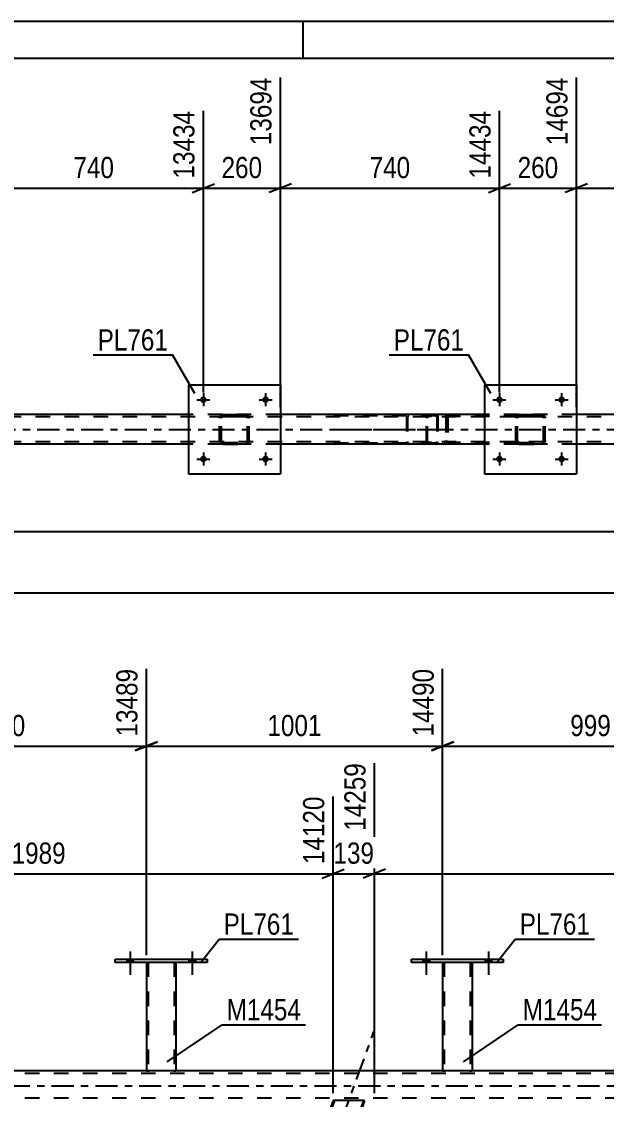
# Model space of a CAD drawing. Header units: millimetres. Extents: x 0 to 841, y 0 to 594.
# Drawn here: x 592.9 to 672, y 448.5 to 594 of the extents above; entities that cross this region are included whole.
import ezdxf

# ---------------------------------------------------------------- set-up
doc = ezdxf.new("R2010")
doc.units = ezdxf.units.MM
doc.linetypes.add('DXK_LINE_DOT2', pattern=[3.9198, 1.9599, -1.9599])
doc.linetypes.add('DXK_LINE_DOT3', pattern=[5.9187, 2.979, -0.9799, 0.9799, -0.9799])
doc.styles.add('Arial Narrow', font='ARIALN.TTF', dxfattribs={"height": 0.2})

# ---------------------------------------------------------------- blocks, each defined once
blk = doc.blocks.new('Unknown-814553314-1133')
at = {"color": 5, "linetype": 'Continuous'}
for p, q in [((841, 594), (0, 594)), ((631, 589), (631, 594)), ((836, 589), (5, 589))]:
    blk.add_line(p, q, dxfattribs=at)
blk = doc.blocks.new('Part-814553314-2933 - 2883')
at = {"color": 7, "linetype": 'DXK_LINE_DOT2'}
for p, q in [((757.51, 540.62), (80.15, 540.62)), ((627.91, 540.94), (615.51, 540.94)), ((667.91, 540.94), (655.51, 540.94)), ((757.51, 537.26), (80.15, 537.26)), ((627.91, 536.94), (615.51, 536.94)), ((667.91, 536.94), (655.51, 536.94))]:
    blk.add_line(p, q, dxfattribs=at)
at = {"color": 2, "linetype": 'Continuous'}
for p, q in [((615.51, 540.94), (587.91, 540.94)), ((655.51, 540.94), (627.91, 540.94)), ((695.51, 540.94), (667.91, 540.94)), ((615.51, 536.94), (587.91, 536.94)), ((655.51, 536.94), (627.91, 536.94)), ((695.51, 536.94), (667.91, 536.94))]:
    blk.add_line(p, q, dxfattribs=at)
at = {"color": 7, "linetype": 'DXK_LINE_DOT3'}
blk.add_line((80.15, 538.94), (757.51, 538.94), dxfattribs=at)
blk = doc.blocks.new('Part-814553314-3109 - 2883')
at = {"color": 7, "linetype": 'DXK_LINE_DOT2'}
for p, q in [((647.67, 540.65), (647.65, 540.46)), ((647.65, 537.42), (647.65, 540.46)), ((647.73, 540.8), (647.67, 540.65)), ((647.82, 540.91), (647.73, 540.8)), ((647.79, 540.46), (647.8, 540.56)), ((647.79, 537.42), (647.79, 540.46)), ((647.8, 540.56), (647.83, 540.63)), ((647.92, 540.94), (647.82, 540.91)), ((647.83, 540.63), (647.87, 540.69)), ((647.87, 540.69), (647.92, 540.7)), ((660.08, 540.94), (647.92, 540.94)), ((660.08, 540.7), (647.92, 540.7)), ((649.2, 540.94), (649.2, 540.7)), ((650.21, 540.91), (650.02, 540.94)), ((650.02, 540.7), (650.11, 540.69)), ((650.11, 540.69), (650.19, 540.63)), ((650.19, 540.63), (650.25, 540.56)), ((650.25, 540.56), (650.27, 540.46)), ((650.27, 540.46), (650.27, 537.42)), ((650.5, 540.55), (650.48, 540.65)), ((650.52, 540.46), (650.5, 540.55)), ((650.52, 540.46), (650.52, 537.42)), ((647.65, 537.42), (647.67, 537.24)), ((647.67, 537.24), (647.73, 537.08)), ((647.73, 537.08), (647.82, 536.98)), ((647.8, 537.33), (647.79, 537.42)), ((647.83, 537.25), (647.8, 537.33)), ((647.82, 536.98), (647.92, 536.94)), ((647.87, 537.2), (647.83, 537.25)), ((647.92, 537.18), (647.87, 537.2)), ((660.08, 537.18), (647.92, 537.18)), ((649.2, 536.94), (649.2, 537.18)), ((650.11, 537.2), (650.02, 537.18)), ((650.02, 536.94), (650.21, 536.98)), ((650.19, 537.25), (650.11, 537.2)), ((650.25, 537.33), (650.19, 537.25)), ((650.27, 537.42), (650.25, 537.33)), ((650.48, 537.24), (650.5, 537.34)), ((650.5, 537.34), (650.52, 537.42)), ((660.08, 536.94), (647.92, 536.94))]:
    blk.add_line(p, q, dxfattribs=at)
for centre, start, end in [((650.03, 540.45), 23.8494, 68.8059), ((650.03, 537.44), 291.1941, 336.1506)]:
    blk.add_arc(centre, 0.492, start, end, dxfattribs=at)
blk = doc.blocks.new('Part-814553314-3030 - 2883')
at = {"color": 2, "linetype": 'Continuous'}
for p, q in [((615.51, 544.94), (615.51, 532.94)), ((615.51, 544.94), (627.91, 544.94)), ((627.91, 544.94), (627.91, 532.94)), ((615.51, 532.94), (627.91, 532.94))]:
    blk.add_line(p, q, dxfattribs=at)
blk = doc.blocks.new('Part-814553314-3031 - 2883')
at = {"color": 7, "linetype": 'DXK_LINE_DOT2'}
for p, q in [((619.71, 540.46), (619.74, 540.65)), ((619.74, 540.65), (619.71, 540.46)), ((619.71, 537.42), (619.71, 540.46)), ((619.95, 540.46), (619.97, 540.56)), ((619.97, 540.56), (619.95, 540.46)), ((619.95, 537.42), (619.95, 540.46)), ((619.97, 540.56), (620.02, 540.63)), ((620.02, 540.63), (619.97, 540.56)), ((620, 540.91), (620.19, 540.94)), ((620.19, 540.94), (620, 540.91)), ((620.02, 540.63), (620.1, 540.69)), ((620.1, 540.69), (620.02, 540.63)), ((620.1, 540.69), (620.19, 540.7)), ((620.19, 540.7), (620.1, 540.69)), ((620.19, 540.94), (623.23, 540.94)), ((620.19, 540.94), (620.19, 540.94)), ((620.19, 540.94), (623.23, 540.94)), ((620.19, 540.7), (623.23, 540.7)), ((620.19, 540.7), (620.19, 540.7)), ((623.23, 540.7), (620.19, 540.7)), ((623.23, 540.94), (623.23, 540.94)), ((623.23, 540.94), (623.41, 540.91)), ((623.41, 540.91), (623.23, 540.94)), ((623.23, 540.7), (623.23, 540.7)), ((623.23, 540.7), (623.32, 540.69)), ((623.32, 540.69), (623.23, 540.7)), ((623.32, 540.69), (623.4, 540.63)), ((623.4, 540.63), (623.32, 540.69)), ((623.4, 540.63), (623.45, 540.56)), ((623.45, 540.56), (623.4, 540.63)), ((623.45, 540.56), (623.47, 540.46)), ((623.47, 540.46), (623.45, 540.56)), ((623.47, 537.42), (623.47, 540.46)), ((623.67, 540.65), (623.71, 540.46)), ((623.71, 540.46), (623.67, 540.65)), ((623.71, 537.42), (623.71, 540.46)), ((619.74, 537.24), (619.71, 537.42)), ((619.71, 537.42), (619.74, 537.24)), ((619.97, 537.33), (619.95, 537.42)), ((619.95, 537.42), (619.97, 537.33)), ((620.02, 537.25), (619.97, 537.33)), ((619.97, 537.33), (620.02, 537.25)), ((620.19, 536.94), (620, 536.98)), ((620, 536.98), (620.19, 536.94)), ((620.1, 537.2), (620.02, 537.25)), ((620.02, 537.25), (620.1, 537.2)), ((620.19, 537.18), (620.1, 537.2)), ((620.1, 537.2), (620.19, 537.18)), ((620.19, 537.18), (623.23, 537.18)), ((620.19, 537.18), (620.19, 537.18)), ((620.19, 537.18), (623.23, 537.18)), ((623.32, 537.2), (623.23, 537.18)), ((623.23, 537.18), (623.32, 537.2)), ((623.23, 537.18), (623.23, 537.18)), ((623.41, 536.98), (623.23, 536.94)), ((623.23, 536.94), (623.41, 536.98)), ((623.4, 537.25), (623.32, 537.2)), ((623.32, 537.2), (623.4, 537.25)), ((623.45, 537.33), (623.4, 537.25)), ((623.4, 537.25), (623.45, 537.33)), ((623.47, 537.42), (623.45, 537.33)), ((623.45, 537.33), (623.47, 537.42)), ((623.71, 537.42), (623.67, 537.24)), ((623.67, 537.24), (623.71, 537.42)), ((620.19, 536.94), (623.23, 536.94)), ((620.19, 536.94), (620.19, 536.94)), ((620.19, 536.94), (623.23, 536.94)), ((623.23, 536.94), (623.23, 536.94))]:
    blk.add_line(p, q, dxfattribs=at)
at = {"color": 7, "linetype": 'DXK_LINE_DOT3'}
blk.add_line((621.71, 538.94), (621.71, 538.94), dxfattribs=at)
at = {"color": 7, "linetype": 'DXK_LINE_DOT2'}
for centre, start, end in [((620.19, 540.46), 112.5, 157.5), ((620.19, 540.46), 112.5, 157.5), ((623.23, 540.46), 22.5, 67.5), ((623.23, 540.46), 22.5, 67.5), ((620.19, 537.42), 202.5, 247.5), ((620.19, 537.42), 202.5, 247.5), ((623.23, 537.42), 292.5, 337.5), ((623.23, 537.42), 292.5, 337.5)]:
    blk.add_arc(centre, 0.48, start, end, dxfattribs=at)
blk = doc.blocks.new('Bolt-814553314-2969 - 2883')
at = {"linetype": 'Continuous'}
for points in [[(617.95, 542.94, -1), (617.07, 542.94, -1)], [(626.35, 542.94, -1), (625.47, 542.94, -1)]]:
    blk.add_hatch(color=1, dxfattribs=at).paths.add_polyline_path(points)
at = {"color": 1, "linetype": 'Continuous'}
for p, q in [((616.63, 542.94), (618.39, 542.94)), ((617.51, 543.82), (617.51, 542.06)), ((625.03, 542.94), (626.79, 542.94)), ((625.91, 543.82), (625.91, 542.06))]:
    blk.add_line(p, q, dxfattribs=at)
blk = doc.blocks.new('Bolt-814553314-2970 - 2883')
at = {"linetype": 'Continuous'}
for points in [[(617.95, 534.94, -1), (617.07, 534.94, -1)], [(626.35, 534.94, -1), (625.47, 534.94, -1)]]:
    blk.add_hatch(color=1, dxfattribs=at).paths.add_polyline_path(points)
at = {"color": 1, "linetype": 'Continuous'}
for p, q in [((617.51, 535.82), (617.51, 534.06)), ((625.91, 535.82), (625.91, 534.06)), ((616.63, 534.94), (618.39, 534.94)), ((625.03, 534.94), (626.79, 534.94))]:
    blk.add_line(p, q, dxfattribs=at)
blk = doc.blocks.new('Part-814553314-3095 - 2883')
at = {"color": 7, "linetype": 'DXK_LINE_DOT2'}
for p, q in [((648.86, 540.94), (633.53, 540.94)), ((648.86, 540.78), (633.53, 540.78)), ((644.97, 540.75), (644.94, 540.62)), ((644.94, 540.62), (644.94, 537.26)), ((645.11, 540.62), (645.13, 540.69)), ((645.11, 540.62), (645.11, 537.26)), ((645.13, 540.69), (645.16, 540.74)), ((645.28, 540.94), (645.15, 540.92)), ((645.16, 540.74), (645.19, 540.76)), ((645.19, 540.76), (645.22, 540.77)), ((645.22, 540.77), (645.28, 540.78)), ((648.99, 540.92), (648.86, 540.94)), ((648.86, 540.78), (648.92, 540.77)), ((648.92, 540.77), (648.98, 540.74)), ((648.98, 540.74), (649.02, 540.69)), ((649.02, 540.69), (649.03, 540.62)), ((649.03, 540.62), (649.03, 537.26)), ((649.2, 540.62), (649.17, 540.75)), ((649.2, 540.62), (649.2, 537.26)), ((648.86, 537.1), (633.53, 537.1)), ((644.94, 537.26), (644.97, 537.14)), ((645.13, 537.2), (645.11, 537.26)), ((645.16, 537.15), (645.13, 537.2)), ((645.16, 537.15), (645.19, 537.13)), ((645.19, 537.13), (645.22, 537.12)), ((645.22, 537.12), (645.28, 537.1)), ((648.92, 537.12), (648.86, 537.1)), ((648.98, 537.15), (648.92, 537.12)), ((649.02, 537.2), (648.98, 537.15)), ((649.03, 537.26), (649.02, 537.2)), ((649.17, 537.14), (649.2, 537.26)), ((648.86, 536.94), (633.53, 536.94)), ((645.15, 536.97), (645.28, 536.94)), ((648.86, 536.94), (648.99, 536.97))]:
    blk.add_line(p, q, dxfattribs=at)
at = {"color": 7, "linetype": 'DXK_LINE_DOT3'}
blk.add_line((635.32, 538.94), (650.49, 538.94), dxfattribs=at)
at = {"color": 7, "linetype": 'DXK_LINE_DOT2'}
for centre, start, end in [((648.87, 540.61), 24.32, 69.2417), ((645.27, 537.28), 204.32, 249.2417), ((648.87, 537.28), 290.7583, 335.68)]:
    blk.add_arc(centre, 0.331, start, end, dxfattribs=at)
blk = doc.blocks.new('Part-814553314-3133 - 2883')
at = {"color": 7, "linetype": 'DXK_LINE_DOT2'}
for p, q in [((659.71, 540.46), (659.74, 540.65)), ((659.74, 540.65), (659.71, 540.46)), ((659.71, 537.42), (659.71, 540.46)), ((659.95, 540.46), (659.97, 540.56)), ((659.97, 540.56), (659.95, 540.46)), ((659.95, 537.42), (659.95, 540.46)), ((659.97, 540.56), (660.02, 540.63)), ((660.02, 540.63), (659.97, 540.56)), ((660, 540.91), (660.19, 540.94)), ((660.19, 540.94), (660, 540.91)), ((660.02, 540.63), (660.1, 540.69)), ((660.1, 540.69), (660.02, 540.63)), ((660.1, 540.69), (660.19, 540.7)), ((660.19, 540.7), (660.1, 540.69)), ((660.19, 540.94), (663.23, 540.94)), ((660.19, 540.94), (660.19, 540.94)), ((660.19, 540.94), (663.23, 540.94)), ((660.19, 540.7), (663.23, 540.7)), ((660.19, 540.7), (660.19, 540.7)), ((663.23, 540.7), (660.19, 540.7)), ((663.23, 540.94), (663.23, 540.94)), ((663.23, 540.94), (663.41, 540.91)), ((663.41, 540.91), (663.23, 540.94)), ((663.23, 540.7), (663.23, 540.7)), ((663.23, 540.7), (663.32, 540.69)), ((663.32, 540.69), (663.23, 540.7)), ((663.32, 540.69), (663.4, 540.63)), ((663.4, 540.63), (663.32, 540.69)), ((663.4, 540.63), (663.45, 540.56)), ((663.45, 540.56), (663.4, 540.63)), ((663.45, 540.56), (663.47, 540.46)), ((663.47, 540.46), (663.45, 540.56)), ((663.47, 537.42), (663.47, 540.46)), ((663.67, 540.65), (663.71, 540.46)), ((663.71, 540.46), (663.67, 540.65)), ((663.71, 537.42), (663.71, 540.46)), ((659.74, 537.24), (659.71, 537.42)), ((659.71, 537.42), (659.74, 537.24)), ((659.97, 537.33), (659.95, 537.42)), ((659.95, 537.42), (659.97, 537.33)), ((660.02, 537.25), (659.97, 537.33)), ((659.97, 537.33), (660.02, 537.25)), ((660.19, 536.94), (660, 536.98)), ((660, 536.98), (660.19, 536.94)), ((660.1, 537.2), (660.02, 537.25)), ((660.02, 537.25), (660.1, 537.2)), ((660.19, 537.18), (660.1, 537.2)), ((660.1, 537.2), (660.19, 537.18)), ((660.19, 537.18), (663.23, 537.18)), ((660.19, 537.18), (660.19, 537.18)), ((660.19, 537.18), (663.23, 537.18)), ((663.32, 537.2), (663.23, 537.18)), ((663.23, 537.18), (663.32, 537.2)), ((663.23, 537.18), (663.23, 537.18)), ((663.41, 536.98), (663.23, 536.94)), ((663.23, 536.94), (663.41, 536.98)), ((663.4, 537.25), (663.32, 537.2)), ((663.32, 537.2), (663.4, 537.25)), ((663.45, 537.33), (663.4, 537.25)), ((663.4, 537.25), (663.45, 537.33)), ((663.47, 537.42), (663.45, 537.33)), ((663.45, 537.33), (663.47, 537.42)), ((663.71, 537.42), (663.67, 537.24)), ((663.67, 537.24), (663.71, 537.42)), ((660.19, 536.94), (663.23, 536.94)), ((660.19, 536.94), (660.19, 536.94)), ((660.19, 536.94), (663.23, 536.94)), ((663.23, 536.94), (663.23, 536.94))]:
    blk.add_line(p, q, dxfattribs=at)
at = {"color": 7, "linetype": 'DXK_LINE_DOT3'}
blk.add_line((661.71, 538.94), (661.71, 538.94), dxfattribs=at)
at = {"color": 7, "linetype": 'DXK_LINE_DOT2'}
for centre, start, end in [((660.19, 540.46), 112.5, 157.5), ((660.19, 540.46), 112.5, 157.5), ((663.23, 540.46), 22.5, 67.5), ((663.23, 540.46), 22.5, 67.5), ((660.19, 537.42), 202.5, 247.5), ((660.19, 537.42), 202.5, 247.5), ((663.23, 537.42), 292.5, 337.5), ((663.23, 537.42), 292.5, 337.5)]:
    blk.add_arc(centre, 0.48, start, end, dxfattribs=at)
blk = doc.blocks.new('Part-814553314-3138 - 2883')
at = {"color": 2, "linetype": 'Continuous'}
for p, q in [((655.51, 544.94), (655.51, 532.94)), ((655.51, 544.94), (667.91, 544.94)), ((667.91, 544.94), (667.91, 532.94)), ((655.51, 532.94), (667.91, 532.94))]:
    blk.add_line(p, q, dxfattribs=at)
blk = doc.blocks.new('Bolt-814553314-3139 - 2883')
at = {"linetype": 'Continuous'}
for points in [[(657.95, 534.94, -1), (657.07, 534.94, -1)], [(666.35, 534.94, -1), (665.47, 534.94, -1)]]:
    blk.add_hatch(color=1, dxfattribs=at).paths.add_polyline_path(points)
at = {"color": 1, "linetype": 'Continuous'}
for p, q in [((657.51, 535.82), (657.51, 534.06)), ((665.91, 535.82), (665.91, 534.06)), ((656.63, 534.94), (658.39, 534.94)), ((665.03, 534.94), (666.79, 534.94))]:
    blk.add_line(p, q, dxfattribs=at)
blk = doc.blocks.new('Bolt-814553314-3140 - 2883')
at = {"linetype": 'Continuous'}
for points in [[(657.95, 542.94, -1), (657.07, 542.94, -1)], [(666.35, 542.94, -1), (665.47, 542.94, -1)]]:
    blk.add_hatch(color=1, dxfattribs=at).paths.add_polyline_path(points)
at = {"color": 1, "linetype": 'Continuous'}
for p, q in [((656.63, 542.94), (658.39, 542.94)), ((657.51, 543.82), (657.51, 542.06)), ((665.03, 542.94), (666.79, 542.94)), ((665.91, 543.82), (665.91, 542.06))]:
    blk.add_line(p, q, dxfattribs=at)
blk = doc.blocks.new('Bolt-814553314-4261 - 3897')
at = {"linetype": 'Continuous'}
for points in [[(607.17, 466.96), (608.05, 466.96), (608.05, 467.44), (607.17, 467.44)], [(615.57, 466.96), (616.45, 466.96), (616.45, 467.44), (615.57, 467.44)]]:
    blk.add_hatch(color=1, dxfattribs=at).paths.add_polyline_path(points)
at = {"color": 1, "linetype": 'Continuous'}
for p, q in [((607.17, 467.44), (607.17, 466.96)), ((607.61, 468.44), (607.61, 465.32)), ((608.05, 467.44), (608.05, 466.96)), ((615.57, 467.44), (615.57, 466.96)), ((616.01, 468.44), (616.01, 465.32)), ((616.45, 467.44), (616.45, 466.96))]:
    blk.add_line(p, q, dxfattribs=at)
blk = doc.blocks.new('Part-814553314-3994 - 3897')
at = {"color": 7, "linetype": 'DXK_LINE_DOT2'}
for p, q in [((791.36, 452), (70.25, 452)), ((613.81, 452.32), (609.81, 452.32)), ((653.81, 452.32), (649.81, 452.32)), ((791.36, 448.64), (70.25, 448.64))]:
    blk.add_line(p, q, dxfattribs=at)
at = {"color": 2, "linetype": 'Continuous'}
for p, q in [((609.81, 452.32), (573.81, 452.32)), ((649.81, 452.32), (613.81, 452.32)), ((689.81, 452.32), (653.81, 452.32))]:
    blk.add_line(p, q, dxfattribs=at)
at = {"color": 7, "linetype": 'DXK_LINE_DOT3'}
blk.add_line((70.25, 450.32), (791.36, 450.32), dxfattribs=at)
blk = doc.blocks.new('Part-814553314-4042 - 3897')
at = {"color": 7, "linetype": 'DXK_LINE_DOT3'}
blk.add_line((589.63, 317.7), (640.59, 457.72), dxfattribs=at)
at = {"color": 7, "linetype": 'DXK_LINE_DOT2'}
for p, q in [((635.21, 448.32), (591.09, 327.1)), ((639.13, 448.32), (595.01, 327.1)), ((639.3, 448.32), (637.77, 444.12)), ((590.92, 327.1), (592.68, 331.92)), ((596.94, 331.92), (595.18, 327.1)), ((595.18, 327.1), (590.92, 327.1))]:
    blk.add_line(p, q, dxfattribs=at)
at = {"color": 2, "linetype": 'Continuous'}
for p, q in [((635.04, 448.32), (592.68, 331.92)), ((639.3, 448.32), (635.04, 448.32)), ((637.77, 444.12), (596.94, 331.92))]:
    blk.add_line(p, q, dxfattribs=at)
blk = doc.blocks.new('Part-814553314-4363 - 3897')
at = {"color": 7, "linetype": 'DXK_LINE_DOT2'}
for p, q in [((649.81, 466.97), (649.81, 466.97)), ((649.81, 466.97), (649.81, 466.96)), ((649.81, 466.96), (649.81, 466.97)), ((649.84, 466.97), (649.81, 466.97)), ((649.81, 466.97), (649.84, 466.97)), ((649.95, 466.97), (649.84, 466.97)), ((649.84, 466.97), (649.95, 466.97)), ((650.1, 466.97), (649.95, 466.97)), ((649.95, 466.97), (650.1, 466.97)), ((650.05, 466.97), (650.05, 466.97)), ((650.05, 466.97), (650.05, 452.32)), ((650.07, 466.97), (650.05, 466.97)), ((650.05, 466.97), (650.07, 466.97)), ((650.12, 466.97), (650.07, 466.97)), ((650.07, 466.97), (650.12, 466.97)), ((653.51, 466.97), (650.1, 466.97)), ((653.51, 466.97), (650.1, 466.97)), ((653.42, 466.97), (650.12, 466.97)), ((650.12, 466.97), (650.2, 466.97)), ((653.5, 466.97), (650.2, 466.97)), ((653.5, 466.97), (653.42, 466.97)), ((653.55, 466.97), (653.5, 466.97)), ((653.5, 466.97), (653.55, 466.97)), ((653.51, 466.97), (653.67, 466.97)), ((653.67, 466.97), (653.51, 466.97)), ((653.57, 466.97), (653.55, 466.97)), ((653.55, 466.97), (653.57, 466.97)), ((653.57, 466.97), (653.57, 466.97)), ((653.57, 466.97), (653.57, 452.32)), ((653.67, 466.97), (653.77, 466.97)), ((653.77, 466.97), (653.67, 466.97)), ((653.77, 466.97), (653.81, 466.97)), ((653.81, 466.97), (653.77, 466.97)), ((653.81, 466.97), (653.81, 466.97)), ((653.81, 466.97), (653.81, 466.96)), ((653.81, 466.96), (653.81, 466.97)), ((649.81, 452.32), (649.84, 452.32)), ((649.84, 452.32), (649.95, 452.32)), ((649.95, 452.32), (650.1, 452.32)), ((650.07, 452.32), (650.05, 452.32)), ((650.05, 452.32), (650.07, 452.32)), ((650.12, 452.32), (650.07, 452.32)), ((650.07, 452.32), (650.12, 452.32)), ((653.51, 452.32), (650.1, 452.32)), ((653.42, 452.32), (650.12, 452.32)), ((650.12, 452.32), (650.2, 452.32)), ((653.55, 452.32), (650.2, 452.32)), ((653.5, 452.32), (653.42, 452.32)), ((653.55, 452.32), (653.5, 452.32)), ((653.51, 452.32), (653.67, 452.32)), ((653.57, 452.32), (653.55, 452.32)), ((653.55, 452.32), (653.57, 452.32)), ((653.67, 452.32), (653.77, 452.32)), ((653.77, 452.32), (653.81, 452.32))]:
    blk.add_line(p, q, dxfattribs=at)
at = {"color": 2, "linetype": 'Continuous'}
for p, q in [((649.81, 466.96), (649.81, 452.32)), ((653.81, 466.96), (653.81, 452.32)), ((649.84, 452.32), (649.81, 452.32)), ((649.95, 452.32), (649.84, 452.32)), ((650.1, 452.32), (649.95, 452.32)), ((653.51, 452.32), (650.1, 452.32)), ((653.67, 452.32), (653.51, 452.32)), ((653.77, 452.32), (653.67, 452.32)), ((653.81, 452.32), (653.77, 452.32))]:
    blk.add_line(p, q, dxfattribs=at)
blk = doc.blocks.new('Part-814553314-4199 - 3897')
at = {"color": 7, "linetype": 'DXK_LINE_DOT2'}
for p, q in [((609.81, 466.97), (609.81, 466.97)), ((609.81, 466.97), (609.81, 466.96)), ((609.81, 466.96), (609.81, 466.97)), ((609.84, 466.97), (609.81, 466.97)), ((609.81, 466.97), (609.84, 466.97)), ((609.95, 466.97), (609.84, 466.97)), ((609.84, 466.97), (609.95, 466.97)), ((610.1, 466.97), (609.95, 466.97)), ((609.95, 466.97), (610.1, 466.97)), ((610.05, 466.97), (610.05, 466.97)), ((610.05, 466.97), (610.05, 452.32)), ((610.07, 466.97), (610.05, 466.97)), ((610.05, 466.97), (610.07, 466.97)), ((610.12, 466.97), (610.07, 466.97)), ((610.07, 466.97), (610.12, 466.97)), ((613.51, 466.97), (610.1, 466.97)), ((613.51, 466.97), (610.1, 466.97)), ((613.42, 466.97), (610.12, 466.97)), ((610.12, 466.97), (610.2, 466.97)), ((613.5, 466.97), (610.2, 466.97)), ((613.5, 466.97), (613.42, 466.97)), ((613.55, 466.97), (613.5, 466.97)), ((613.5, 466.97), (613.55, 466.97)), ((613.51, 466.97), (613.67, 466.97)), ((613.67, 466.97), (613.51, 466.97)), ((613.57, 466.97), (613.55, 466.97)), ((613.55, 466.97), (613.57, 466.97)), ((613.57, 466.97), (613.57, 466.97)), ((613.57, 466.97), (613.57, 452.32)), ((613.67, 466.97), (613.77, 466.97)), ((613.77, 466.97), (613.67, 466.97)), ((613.77, 466.97), (613.81, 466.97)), ((613.81, 466.97), (613.77, 466.97)), ((613.81, 466.97), (613.81, 466.97)), ((613.81, 466.97), (613.81, 466.96)), ((613.81, 466.96), (613.81, 466.97)), ((609.81, 452.32), (609.84, 452.32)), ((609.84, 452.32), (609.95, 452.32)), ((609.95, 452.32), (610.1, 452.32)), ((610.07, 452.32), (610.05, 452.32)), ((610.05, 452.32), (610.07, 452.32)), ((610.12, 452.32), (610.07, 452.32)), ((610.07, 452.32), (610.12, 452.32)), ((613.51, 452.32), (610.1, 452.32)), ((613.42, 452.32), (610.12, 452.32)), ((610.12, 452.32), (610.2, 452.32)), ((613.55, 452.32), (610.2, 452.32)), ((613.5, 452.32), (613.42, 452.32)), ((613.55, 452.32), (613.5, 452.32)), ((613.51, 452.32), (613.67, 452.32)), ((613.57, 452.32), (613.55, 452.32)), ((613.55, 452.32), (613.57, 452.32)), ((613.67, 452.32), (613.77, 452.32)), ((613.77, 452.32), (613.81, 452.32))]:
    blk.add_line(p, q, dxfattribs=at)
at = {"color": 2, "linetype": 'Continuous'}
for p, q in [((609.81, 466.96), (609.81, 452.32)), ((613.81, 466.96), (613.81, 452.32)), ((609.84, 452.32), (609.81, 452.32)), ((609.95, 452.32), (609.84, 452.32)), ((610.1, 452.32), (609.95, 452.32)), ((613.51, 452.32), (610.1, 452.32)), ((613.67, 452.32), (613.51, 452.32)), ((613.77, 452.32), (613.67, 452.32)), ((613.81, 452.32), (613.77, 452.32))]:
    blk.add_line(p, q, dxfattribs=at)
blk = doc.blocks.new('Part-814553314-4238 - 3897')
at = {"color": 2, "linetype": 'Continuous'}
for p, q in [((605.61, 467.44), (618.01, 467.44)), ((605.61, 466.96), (605.61, 467.44)), ((618.01, 467.44), (618.01, 466.96)), ((618.01, 466.96), (605.61, 466.96))]:
    blk.add_line(p, q, dxfattribs=at)
blk = doc.blocks.new('Part-814553314-4368 - 3897')
at = {"color": 2, "linetype": 'Continuous'}
for p, q in [((645.61, 467.44), (658.01, 467.44)), ((645.61, 466.96), (645.61, 467.44)), ((658.01, 467.44), (658.01, 466.96)), ((658.01, 466.96), (645.61, 466.96))]:
    blk.add_line(p, q, dxfattribs=at)
blk = doc.blocks.new('Bolt-814553314-4262 - 3897')
at = {"linetype": 'Continuous'}
for points in [[(607.17, 466.96), (608.05, 466.96), (608.05, 467.44), (607.17, 467.44)], [(615.57, 466.96), (616.45, 466.96), (616.45, 467.44), (615.57, 467.44)]]:
    blk.add_hatch(color=1, dxfattribs=at).paths.add_polyline_path(points)
at = {"color": 1, "linetype": 'Continuous'}
for p, q in [((607.17, 467.44), (607.17, 466.96)), ((607.61, 468.44), (607.61, 465.32)), ((608.05, 467.44), (608.05, 466.96)), ((615.57, 467.44), (615.57, 466.96)), ((616.01, 468.44), (616.01, 465.32)), ((616.45, 467.44), (616.45, 466.96))]:
    blk.add_line(p, q, dxfattribs=at)
blk = doc.blocks.new('Bolt-814553314-4369 - 3897')
at = {"linetype": 'Continuous'}
for points in [[(647.17, 466.96), (648.05, 466.96), (648.05, 467.44), (647.17, 467.44)], [(655.57, 466.96), (656.45, 466.96), (656.45, 467.44), (655.57, 467.44)]]:
    blk.add_hatch(color=1, dxfattribs=at).paths.add_polyline_path(points)
at = {"color": 1, "linetype": 'Continuous'}
for p, q in [((647.17, 467.44), (647.17, 466.96)), ((647.61, 468.44), (647.61, 465.32)), ((648.05, 467.44), (648.05, 466.96)), ((655.57, 467.44), (655.57, 466.96)), ((656.01, 468.44), (656.01, 465.32)), ((656.45, 467.44), (656.45, 466.96))]:
    blk.add_line(p, q, dxfattribs=at)
blk = doc.blocks.new('Bolt-814553314-4370 - 3897')
at = {"linetype": 'Continuous'}
for points in [[(647.17, 466.96), (648.05, 466.96), (648.05, 467.44), (647.17, 467.44)], [(655.57, 466.96), (656.45, 466.96), (656.45, 467.44), (655.57, 467.44)]]:
    blk.add_hatch(color=1, dxfattribs=at).paths.add_polyline_path(points)
at = {"color": 1, "linetype": 'Continuous'}
for p, q in [((647.17, 467.44), (647.17, 466.96)), ((647.61, 468.44), (647.61, 465.32)), ((648.05, 467.44), (648.05, 466.96)), ((655.57, 467.44), (655.57, 466.96)), ((656.01, 468.44), (656.01, 465.32)), ((656.45, 467.44), (656.45, 466.96))]:
    blk.add_line(p, q, dxfattribs=at)
blk = doc.blocks.new('StraightDimension-814553314-20009 - 2883')
at = {"color": 7, "linetype": 'Continuous'}
for p, q in [((667.91, 541.94), (667.91, 586.45)), ((697.51, 543.94), (697.51, 581.95)), ((669.41, 572.11), (666.41, 570.91)), ((696.01, 570.91), (699.01, 572.11)), ((667.91, 571.51), (697.51, 571.51))]:
    blk.add_line(p, q, dxfattribs=at)
at = {"color": 0}
blk.add_wipeout([(686.05, 572.26), (686.05, 576.46), (679.37, 576.46), (679.37, 572.26)], dxfattribs=at)
at = {"color": 3, "style": 'Arial Narrow'}
blk.add_text('740', height=2.863, dxfattribs=at).set_placement((679.97, 572.86))
at = {"color": 0, "linetype": 'Continuous'}
blk.add_wipeout([(696.91, 582.55), (692.71, 582.55), (692.71, 572.21), (696.91, 572.21)], dxfattribs=at)
at = {"color": 3, "linetype": 'Continuous', "style": 'Arial Narrow'}
blk.add_text('15434', height=2.863, rotation=90.0002, dxfattribs=at).set_placement((696.31, 572.81))
blk = doc.blocks.new('StraightDimension-814553314-20011 - 2883')
at = {"color": 7, "linetype": 'Continuous'}
for p, q in [((627.91, 541.94), (627.91, 586.45)), ((657.51, 543.94), (657.51, 581.95)), ((629.41, 572.11), (626.41, 570.91)), ((656.01, 570.91), (659.01, 572.11)), ((627.91, 571.51), (657.51, 571.51))]:
    blk.add_line(p, q, dxfattribs=at)
at = {"color": 0}
blk.add_wipeout([(646.05, 572.26), (646.05, 576.46), (639.37, 576.46), (639.37, 572.26)], dxfattribs=at)
at = {"color": 3, "style": 'Arial Narrow'}
blk.add_text('740', height=2.863, dxfattribs=at).set_placement((639.97, 572.86))
at = {"color": 0, "linetype": 'Continuous'}
blk.add_wipeout([(656.91, 582.55), (652.71, 582.55), (652.71, 572.21), (656.91, 572.21)], dxfattribs=at)
at = {"color": 3, "linetype": 'Continuous', "style": 'Arial Narrow'}
blk.add_text('14434', height=2.863, rotation=90.0002, dxfattribs=at).set_placement((656.31, 572.81))
blk = doc.blocks.new('StraightDimension-814553314-3327 - 2883')
at = {"color": 7, "linetype": 'Continuous'}
blk.add_line((79.51, 516.89), (793.6, 516.89), dxfattribs=at)
blk = doc.blocks.new('StraightDimension-814553314-7676 - 2883')
at = {"color": 7, "linetype": 'Continuous'}
blk.add_line((80.15, 525.17), (792.96, 525.17), dxfattribs=at)
blk = doc.blocks.new('StraightDimension-814553314-20010 - 2883')
at = {"color": 7, "linetype": 'Continuous'}
for p, q in [((667.91, 541.94), (667.91, 586.45)), ((657.51, 543.94), (657.51, 581.95)), ((656.01, 570.91), (659.01, 572.11)), ((669.41, 572.11), (666.41, 570.91)), ((657.51, 571.51), (667.91, 571.51))]:
    blk.add_line(p, q, dxfattribs=at)
at = {"color": 0}
blk.add_wipeout([(666.05, 572.26), (666.05, 576.46), (659.37, 576.46), (659.37, 572.26)], dxfattribs=at)
at = {"color": 3, "style": 'Arial Narrow'}
blk.add_text('260', height=2.863, dxfattribs=at).set_placement((659.97, 572.86))
at = {"color": 0, "linetype": 'Continuous'}
blk.add_wipeout([(667.31, 587.05), (663.11, 587.05), (663.11, 576.71), (667.31, 576.71)], dxfattribs=at)
at = {"color": 3, "linetype": 'Continuous', "style": 'Arial Narrow'}
blk.add_text('14694', height=2.863, rotation=90.0002, dxfattribs=at).set_placement((666.71, 577.31))
blk = doc.blocks.new('StraightDimension-814553314-20012 - 2883')
at = {"color": 7, "linetype": 'Continuous'}
for p, q in [((627.91, 541.94), (627.91, 586.45)), ((617.51, 543.94), (617.51, 581.95)), ((616.01, 570.91), (619.01, 572.11)), ((629.41, 572.11), (626.41, 570.91)), ((617.51, 571.51), (627.91, 571.51))]:
    blk.add_line(p, q, dxfattribs=at)
at = {"color": 0}
blk.add_wipeout([(626.05, 572.26), (626.05, 576.46), (619.37, 576.46), (619.37, 572.26)], dxfattribs=at)
at = {"color": 3, "style": 'Arial Narrow'}
blk.add_text('260', height=2.863, dxfattribs=at).set_placement((619.97, 572.86))
at = {"color": 0, "linetype": 'Continuous'}
blk.add_wipeout([(627.31, 587.05), (623.11, 587.05), (623.11, 576.71), (627.31, 576.71)], dxfattribs=at)
at = {"color": 3, "linetype": 'Continuous', "style": 'Arial Narrow'}
blk.add_text('13694', height=2.863, rotation=90.0002, dxfattribs=at).set_placement((626.71, 577.31))
blk = doc.blocks.new('StraightDimension-814553314-20013 - 2883')
at = {"color": 7, "linetype": 'Continuous'}
for p, q in [((587.91, 541.94), (587.91, 586.45)), ((617.51, 543.94), (617.51, 581.95)), ((589.41, 572.11), (586.41, 570.91)), ((616.01, 570.91), (619.01, 572.11)), ((587.91, 571.51), (617.51, 571.51))]:
    blk.add_line(p, q, dxfattribs=at)
at = {"color": 0}
blk.add_wipeout([(606.05, 572.26), (606.05, 576.46), (599.36, 576.46), (599.36, 572.26)], dxfattribs=at)
at = {"color": 3, "style": 'Arial Narrow'}
blk.add_text('740', height=2.863, dxfattribs=at).set_placement((599.96, 572.86))
at = {"color": 0, "linetype": 'Continuous'}
blk.add_wipeout([(616.91, 582.55), (612.71, 582.55), (612.71, 572.21), (616.91, 572.21)], dxfattribs=at)
at = {"color": 3, "linetype": 'Continuous', "style": 'Arial Narrow'}
blk.add_text('13434', height=2.863, rotation=90.0002, dxfattribs=at).set_placement((616.31, 572.81))
blk = doc.blocks.new('StraightDimension-814553314-5258 - 3897')
at = {"color": 7, "linetype": 'Continuous'}
for p, q in [((640.62, 449.32), (640.62, 493.89)), ((720.18, 449.32), (720.18, 489.39)), ((642.12, 479.55), (639.12, 478.35)), ((640.62, 478.95), (720.18, 478.95)), ((718.68, 478.35), (721.68, 479.55))]:
    blk.add_line(p, q, dxfattribs=at)
at = {"color": 0}
blk.add_wipeout([(684.65, 479.7), (684.65, 483.9), (676.14, 483.9), (676.14, 479.7)], dxfattribs=at)
at = {"color": 3, "style": 'Arial Narrow'}
blk.add_text('1989', height=2.863, dxfattribs=at).set_placement((676.74, 480.3))
at = {"color": 0, "linetype": 'Continuous'}
blk.add_wipeout([(719.58, 489.99), (715.38, 489.99), (715.38, 479.65), (719.58, 479.65)], dxfattribs=at)
at = {"color": 3, "linetype": 'Continuous', "style": 'Arial Narrow'}
blk.add_text('16248', height=2.863, rotation=90.0002, dxfattribs=at).set_placement((718.98, 480.25))
blk = doc.blocks.new('StraightDimension-814553314-5277 - 3897')
at = {"color": 7, "linetype": 'Continuous'}
for p, q in [((640.62, 449.32), (640.62, 493.89)), ((635.04, 449.32), (635.04, 489.39)), ((633.54, 478.35), (636.54, 479.55)), ((635.04, 478.95), (640.62, 478.95)), ((642.12, 479.55), (639.12, 478.35))]:
    blk.add_line(p, q, dxfattribs=at)
at = {"color": 0}
blk.add_wipeout([(641.17, 479.7), (641.17, 483.9), (634.49, 483.9), (634.49, 479.7)], dxfattribs=at)
at = {"color": 3, "style": 'Arial Narrow'}
blk.add_text('139', height=2.863, dxfattribs=at).set_placement((635.09, 480.3))
at = {"color": 0, "linetype": 'Continuous'}
blk.add_wipeout([(640.02, 494.49), (635.82, 494.49), (635.82, 484.15), (640.02, 484.15)], dxfattribs=at)
at = {"color": 3, "linetype": 'Continuous', "style": 'Arial Narrow'}
blk.add_text('14259', height=2.863, rotation=90.0002, dxfattribs=at).set_placement((639.42, 484.75))
blk = doc.blocks.new('StraightDimension-814553314-13874 - 3897')
at = {"color": 7, "linetype": 'Continuous'}
for p, q in [((569.81, 467.97), (569.81, 506.62)), ((609.81, 467.97), (609.81, 506.62)), ((571.31, 496.78), (568.31, 495.58)), ((608.31, 495.58), (611.31, 496.78)), ((569.81, 496.18), (609.81, 496.18))]:
    blk.add_line(p, q, dxfattribs=at)
at = {"color": 0}
blk.add_wipeout([(594.06, 496.93), (594.06, 501.13), (585.55, 501.13), (585.55, 496.93)], dxfattribs=at)
at = {"color": 3, "style": 'Arial Narrow'}
blk.add_text('1000', height=2.863, dxfattribs=at).set_placement((586.15, 497.53))
at = {"color": 0, "linetype": 'Continuous'}
blk.add_wipeout([(609.21, 507.22), (605.01, 507.22), (605.01, 496.88), (609.21, 496.88)], dxfattribs=at)
at = {"color": 3, "linetype": 'Continuous', "style": 'Arial Narrow'}
blk.add_text('13489', height=2.863, rotation=90.0002, dxfattribs=at).set_placement((608.61, 497.48))
blk = doc.blocks.new('StraightDimension-814553314-5296 - 3897')
at = {"color": 7, "linetype": 'Continuous'}
for p, q in [((555.48, 449.32), (555.48, 493.89)), ((635.04, 449.32), (635.04, 489.39)), ((556.98, 479.55), (553.98, 478.35)), ((555.48, 478.95), (635.04, 478.95)), ((633.54, 478.35), (636.54, 479.55))]:
    blk.add_line(p, q, dxfattribs=at)
at = {"color": 0}
blk.add_wipeout([(599.52, 479.7), (599.52, 483.9), (591.01, 483.9), (591.01, 479.7)], dxfattribs=at)
at = {"color": 3, "style": 'Arial Narrow'}
blk.add_text('1989', height=2.863, dxfattribs=at).set_placement((591.61, 480.3))
at = {"color": 0, "linetype": 'Continuous'}
blk.add_wipeout([(634.44, 489.99), (630.24, 489.99), (630.24, 479.65), (634.44, 479.65)], dxfattribs=at)
at = {"color": 3, "linetype": 'Continuous', "style": 'Arial Narrow'}
blk.add_text('14120', height=2.863, rotation=90.0002, dxfattribs=at).set_placement((633.84, 480.25))
blk = doc.blocks.new('StraightDimension-814553314-13872 - 3897')
at = {"color": 7, "linetype": 'Continuous'}
for p, q in [((649.84, 467.97), (649.84, 506.62)), ((689.81, 467.97), (689.81, 506.62)), ((651.34, 496.78), (648.34, 495.58)), ((688.31, 495.58), (691.31, 496.78)), ((649.84, 496.18), (689.81, 496.18))]:
    blk.add_line(p, q, dxfattribs=at)
at = {"color": 0}
blk.add_wipeout([(673.17, 496.93), (673.17, 501.13), (666.48, 501.13), (666.48, 496.93)], dxfattribs=at)
at = {"color": 3, "style": 'Arial Narrow'}
blk.add_text('999', height=2.863, dxfattribs=at).set_placement((667.08, 497.53))
at = {"color": 0, "linetype": 'Continuous'}
blk.add_wipeout([(689.21, 507.22), (685.01, 507.22), (685.01, 496.88), (689.21, 496.88)], dxfattribs=at)
at = {"color": 3, "linetype": 'Continuous', "style": 'Arial Narrow'}
blk.add_text('15489', height=2.863, rotation=90.0002, dxfattribs=at).set_placement((688.61, 497.48))
blk = doc.blocks.new('StraightDimension-814553314-13873 - 3897')
at = {"color": 7, "linetype": 'Continuous'}
for p, q in [((609.81, 467.97), (609.81, 506.62)), ((649.84, 467.97), (649.84, 506.62)), ((611.31, 496.78), (608.31, 495.58)), ((648.34, 495.58), (651.34, 496.78)), ((609.81, 496.18), (649.84, 496.18))]:
    blk.add_line(p, q, dxfattribs=at)
at = {"color": 0}
blk.add_wipeout([(634.08, 496.93), (634.08, 501.13), (625.57, 501.13), (625.57, 496.93)], dxfattribs=at)
at = {"color": 3, "style": 'Arial Narrow'}
blk.add_text('1001', height=2.863, dxfattribs=at).set_placement((626.17, 497.53))
at = {"color": 0, "linetype": 'Continuous'}
blk.add_wipeout([(649.24, 507.22), (645.04, 507.22), (645.04, 496.88), (649.24, 496.88)], dxfattribs=at)
at = {"color": 3, "linetype": 'Continuous', "style": 'Arial Narrow'}
blk.add_text('14490', height=2.863, rotation=90.0002, dxfattribs=at).set_placement((648.64, 497.48))
blk = doc.blocks.new('Mark-814553314-3026 - 2883')
at = {"color": 0}
blk.add_wipeout([(612.74, 549.59), (612.74, 552.59), (603.23, 552.59), (603.23, 549.59)], dxfattribs=at)
blk.add_wipeout([(612.74, 549.59), (612.74, 552.59), (603.23, 552.59), (603.23, 549.59)], dxfattribs=at)
at = {"color": 30, "linetype": 'Continuous'}
for p in [(602.63, 548.99), (616.34, 543.79)]:
    blk.add_line(p, (613.34, 548.99), dxfattribs=at)
at = {"color": 3, "style": 'Arial Narrow'}
blk.add_text('PL761', height=2.863, dxfattribs=at).set_placement((603.23, 549.59))
blk = doc.blocks.new('Mark-814553314-3134 - 2883')
at = {"color": 0}
blk.add_wipeout([(652.74, 549.59), (652.74, 552.59), (643.23, 552.59), (643.23, 549.59)], dxfattribs=at)
blk.add_wipeout([(652.74, 549.59), (652.74, 552.59), (643.23, 552.59), (643.23, 549.59)], dxfattribs=at)
at = {"color": 30, "linetype": 'Continuous'}
for p in [(642.63, 548.99), (656.34, 543.79)]:
    blk.add_line(p, (653.34, 548.99), dxfattribs=at)
at = {"color": 3, "style": 'Arial Narrow'}
blk.add_text('PL761', height=2.863, dxfattribs=at).set_placement((643.23, 549.59))
blk = doc.blocks.new('Mark-814553314-4195 - 3897')
at = {"color": 0}
blk.add_wipeout([(630.71, 459.16), (630.71, 462.16), (620.66, 462.16), (620.66, 459.16)], dxfattribs=at)
blk.add_wipeout([(630.71, 459.16), (630.71, 462.16), (620.66, 462.16), (620.66, 459.16)], dxfattribs=at)
at = {"color": 30, "linetype": 'Continuous'}
for p, q in [((612.64, 453.54), (620.06, 458.56)), ((620.06, 458.56), (631.31, 458.56))]:
    blk.add_line(p, q, dxfattribs=at)
at = {"color": 3, "style": 'Arial Narrow'}
blk.add_text('M1454', height=2.863, dxfattribs=at).set_placement((620.66, 459.16))
blk = doc.blocks.new('Mark-814553314-4234 - 3897')
at = {"color": 0}
blk.add_wipeout([(629.75, 470.72), (629.75, 473.72), (620.25, 473.72), (620.25, 470.72)], dxfattribs=at)
blk.add_wipeout([(629.75, 470.72), (629.75, 473.72), (620.25, 473.72), (620.25, 470.72)], dxfattribs=at)
at = {"color": 30, "linetype": 'Continuous'}
for p, q in [((617.24, 467.11), (619.65, 470.12)), ((619.65, 470.12), (630.35, 470.12))]:
    blk.add_line(p, q, dxfattribs=at)
at = {"color": 3, "style": 'Arial Narrow'}
blk.add_text('PL761', height=2.863, dxfattribs=at).set_placement((620.25, 470.72))
blk = doc.blocks.new('Mark-814553314-4359 - 3897')
at = {"color": 0}
blk.add_wipeout([(670.71, 459.16), (670.71, 462.16), (660.66, 462.16), (660.66, 459.16)], dxfattribs=at)
blk.add_wipeout([(670.71, 459.16), (670.71, 462.16), (660.66, 462.16), (660.66, 459.16)], dxfattribs=at)
at = {"color": 30, "linetype": 'Continuous'}
for p, q in [((652.64, 453.54), (660.06, 458.56)), ((660.06, 458.56), (671.31, 458.56))]:
    blk.add_line(p, q, dxfattribs=at)
at = {"color": 3, "style": 'Arial Narrow'}
blk.add_text('M1454', height=2.863, dxfattribs=at).set_placement((660.66, 459.16))
blk = doc.blocks.new('Mark-814553314-4364 - 3897')
at = {"color": 0}
blk.add_wipeout([(669.75, 470.72), (669.75, 473.72), (660.25, 473.72), (660.25, 470.72)], dxfattribs=at)
blk.add_wipeout([(669.75, 470.72), (669.75, 473.72), (660.25, 473.72), (660.25, 470.72)], dxfattribs=at)
at = {"color": 30, "linetype": 'Continuous'}
for p, q in [((657.24, 467.11), (659.65, 470.12)), ((659.65, 470.12), (670.35, 470.12))]:
    blk.add_line(p, q, dxfattribs=at)
at = {"color": 3, "style": 'Arial Narrow'}
blk.add_text('PL761', height=2.863, dxfattribs=at).set_placement((660.25, 470.72))

msp = doc.modelspace()

# ---------------------------------------------------------------- block references
for name in ['Unknown-814553314-1133', 'Part-814553314-3030 - 2883', 'Part-814553314-3138 - 2883', 'Part-814553314-2933 - 2883', 'Bolt-814553314-2969 - 2883', 'Bolt-814553314-3140 - 2883', 'Part-814553314-3031 - 2883', 'Part-814553314-3095 - 2883', 'Part-814553314-3109 - 2883', 'Part-814553314-3133 - 2883', 'Bolt-814553314-2970 - 2883', 'Bolt-814553314-3139 - 2883', 'Part-814553314-4238 - 3897', 'Bolt-814553314-4261 - 3897', 'Bolt-814553314-4262 - 3897', 'Part-814553314-4368 - 3897', 'Bolt-814553314-4369 - 3897', 'Bolt-814553314-4370 - 3897', 'Part-814553314-4199 - 3897', 'Part-814553314-4363 - 3897', 'Part-814553314-4042 - 3897', 'Part-814553314-3994 - 3897']:
    msp.add_blockref(name, (0, 0))

# ---------------------------------------------------------------- next in the draw order: block references
for name in ['StraightDimension-814553314-20011 - 2883', 'StraightDimension-814553314-20009 - 2883', 'StraightDimension-814553314-3327 - 2883', 'StraightDimension-814553314-13874 - 3897', 'StraightDimension-814553314-5258 - 3897']:
    msp.add_blockref(name, (0, 0))

# ---------------------------------------------------------------- next in the draw order: block references
for name in ['StraightDimension-814553314-20012 - 2883', 'StraightDimension-814553314-20010 - 2883', 'StraightDimension-814553314-7676 - 2883', 'StraightDimension-814553314-13872 - 3897', 'StraightDimension-814553314-5277 - 3897', 'Mark-814553314-4359 - 3897']:
    msp.add_blockref(name, (0, 0))

# ---------------------------------------------------------------- next in the draw order: block references
for name in ['StraightDimension-814553314-20013 - 2883', 'Mark-814553314-3134 - 2883', 'StraightDimension-814553314-5296 - 3897', 'Mark-814553314-4364 - 3897']:
    msp.add_blockref(name, (0, 0))

# ---------------------------------------------------------------- next in the draw order: block references
for name in ['Mark-814553314-3026 - 2883', 'StraightDimension-814553314-13873 - 3897', 'Mark-814553314-4195 - 3897']:
    msp.add_blockref(name, (0, 0))

# ---------------------------------------------------------------- next in the draw order: block references
msp.add_blockref('Mark-814553314-4234 - 3897', (0, 0))

doc.saveas('drawing.dxf')
